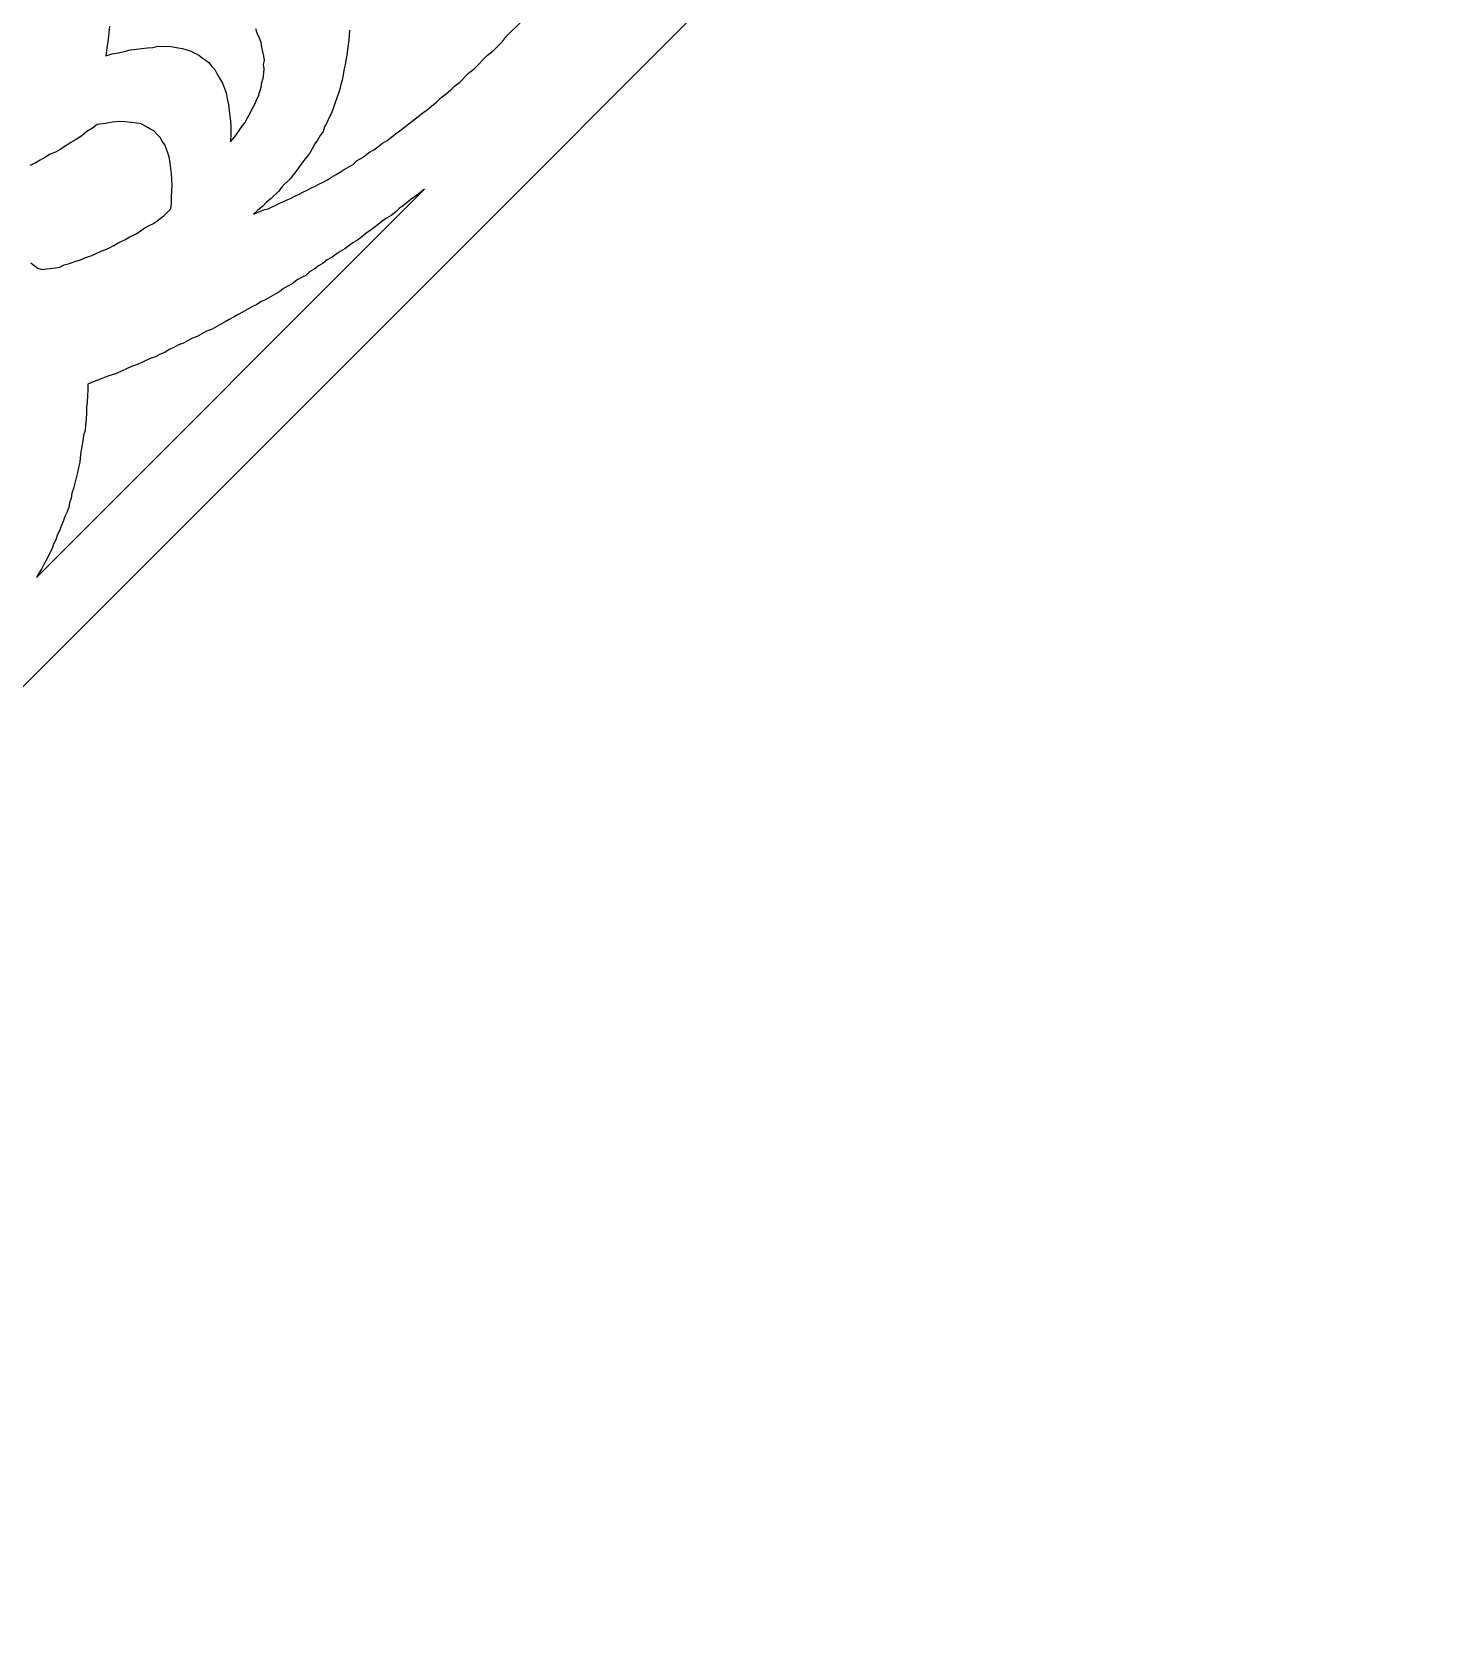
# Model space of a CAD drawing. Extents: x -535 to 535, y -535 to 535.
# Drawn here: x -274.3 to -170.2, y 121.8 to 240.6 of the extents above; entities that cross this region are included whole.
import ezdxf

# ---------------------------------------------------------------- set-up
doc = ezdxf.new("R2010")
doc.units = 0
doc.layers.add('LAYER_1', color=18, linetype='CONTINUOUS')
doc.layers.add('LAYER_2', color=150, linetype='CONTINUOUS')

msp = doc.modelspace()

# ---------------------------------------------------------------- linework, layer by layer
at = {"layer": 'LAYER_1'}
for points in [[(-250.58, 240.71), (-250.6, 240.32), (-250.62, 239.99), (-250.67, 239.63), (-250.73, 239.27), (-250.78, 238.84), (-250.84, 238.48), (-250.9, 238.13), (-250.99, 237.73), (-251.04, 237.37), (-251.13, 236.98), (-251.23, 236.66), (-251.29, 236.3), (-251.41, 235.94), (-251.54, 235.59), (-251.67, 235.23), (-251.8, 234.88), (-251.93, 234.52), (-252.1, 234.2), (-252.26, 233.81), (-252.43, 233.49), (-252.55, 233.14), (-252.76, 232.86), (-252.96, 232.51), (-253.16, 232.23), (-253.37, 231.87), (-253.57, 231.52), (-253.81, 231.21), (-254.05, 230.89), (-254.25, 230.61), (-254.49, 230.3), (-254.76, 229.95), (-255, 229.63), (-255.59, 229.04), (-255.86, 228.7), (-256.42, 228.14), (-256.77, 227.87), (-257.08, 227.56), (-257.43, 227.28), (-257.74, 226.97), (-257.49, 227.07), (-257.21, 227.2), (-256.92, 227.33), (-256.64, 227.39), (-256.35, 227.52), (-256.07, 227.66), (-255.79, 227.79), (-255.54, 227.89), (-255.22, 228.05), (-254.94, 228.18), (-254.65, 228.32), (-254.34, 228.48), (-254.05, 228.62), (-253.73, 228.78), (-253.42, 228.95), (-253.13, 229.08), (-252.82, 229.25), (-252.53, 229.38), (-252.21, 229.55), (-251.93, 229.75), (-251.58, 229.95), (-251.26, 230.12), (-250.98, 230.32), (-250.63, 230.52), (-250.31, 230.69), (-250.04, 230.97), (-249.72, 231.13), (-249.44, 231.34), (-249.12, 231.58), (-248.77, 231.78), (-248.46, 232.02), (-248.11, 232.29), (-247.76, 232.49), (-247.44, 232.73), (-247.13, 232.97), (-246.81, 233.21), (-246.46, 233.48), (-246.15, 233.72), (-245.8, 234), (-245.45, 234.27), (-245.1, 234.54), (-244.78, 234.78), (-244.44, 235.06), (-244.09, 235.33), (-243.74, 235.68), (-243.39, 235.95), (-243.01, 236.26), (-242.7, 236.57), (-242.35, 236.84), (-241.69, 237.5), (-241.3, 237.81), (-240.27, 238.85), (-239.88, 239.15), (-239.15, 239.88), (-238.85, 240.27), (-237.81, 241.3)], [(-268.5, 241.01), (-268.55, 240.51), (-268.6, 240.01), (-268.69, 239.4), (-268.77, 238.79), (-268.3, 238.95), (-267.84, 239.03), (-267.37, 239.12), (-266.94, 239.25), (-266.51, 239.3), (-266.08, 239.35), (-265.65, 239.41), (-265.25, 239.42), (-264.86, 239.52), (-264.5, 239.5), (-264.1, 239.52), (-263.77, 239.47), (-263.37, 239.41), (-263.05, 239.36), (-262.72, 239.24), (-262.42, 239.15), (-262.13, 239), (-261.83, 238.84), (-261.57, 238.65), (-261.35, 238.49), (-261.08, 238.3), (-260.89, 238.04), (-260.63, 237.77), (-260.47, 237.48), (-260.27, 237.14), (-260.08, 236.81), (-259.92, 236.44), (-259.79, 236.04), (-259.7, 235.6), (-259.61, 235.16), (-259.55, 234.69), (-259.49, 234.15), (-259.43, 233.6), (-259.44, 232.99), (-259.45, 232.37), (-259.17, 232.72), (-258.9, 233.07), (-258.66, 233.46), (-258.39, 233.81), (-258.19, 234.16), (-257.99, 234.51), (-257.86, 234.8), (-257.66, 235.15), (-257.53, 235.5), (-257.36, 235.82), (-257.27, 236.14), (-257.17, 236.46), (-257.12, 236.82), (-257.02, 237.14), (-256.96, 237.5), (-256.94, 237.83), (-256.99, 238.15), (-256.93, 238.44), (-256.98, 238.77), (-257.04, 239.1), (-257.12, 239.46), (-257.17, 239.79), (-257.3, 240.12), (-257.46, 240.49), (-257.58, 240.82)], [(-274.37, 223.35), (-274.11, 223.16), (-273.85, 222.96), (-273.63, 222.88), (-273.52, 222.84), (-273.23, 222.9), (-272.91, 222.92), (-272.55, 222.98), (-272.19, 223.03), (-271.87, 223.2), (-271.48, 223.29), (-271.09, 223.46), (-270.66, 223.58), (-270.27, 223.74), (-269.81, 223.9), (-269.38, 224.1), (-268.99, 224.27), (-268.6, 224.43), (-268.18, 224.63), (-267.79, 224.86), (-267.36, 225.06), (-266.98, 225.3), (-266.55, 225.5), (-266.2, 225.7), (-265.92, 225.9), (-265.57, 226.1), (-265.25, 226.27), (-264.97, 226.47), (-264.69, 226.68), (-264.44, 226.85), (-263.92, 227.37), (-263.87, 227.8), (-263.86, 228.27), (-263.84, 228.74), (-263.82, 229.13), (-263.84, 229.57), (-263.86, 230), (-263.91, 230.4), (-263.97, 230.8), (-264.02, 231.13), (-264.11, 231.49), (-264.23, 231.83), (-264.35, 232.16), (-264.55, 232.42), (-264.7, 232.71), (-264.93, 232.94), (-265.19, 233.21), (-265.49, 233.36), (-265.79, 233.52), (-266.12, 233.72), (-266.45, 233.77), (-266.85, 233.82), (-267.32, 233.88), (-267.76, 233.9), (-268.26, 233.85), (-268.8, 233.76), (-269.41, 233.68), (-269.76, 233.41), (-270.18, 233.14), (-270.56, 232.83), (-270.98, 232.56), (-271.37, 232.32), (-271.76, 232.09), (-272.18, 231.82), (-272.53, 231.62), (-272.92, 231.45), (-273.31, 231.22), (-273.66, 231.01), (-274.05, 230.78), (-274.44, 230.62)]]:
    msp.add_lwpolyline(points, dxfattribs=at)
msp.add_lwpolyline([(-270.12, 213.84), (-270.14, 213.44), (-270.15, 212.97), (-270.21, 212.54), (-270.22, 212.14), (-270.24, 211.67), (-270.29, 211.24), (-270.31, 210.84), (-270.44, 210.49), (-270.49, 210.06), (-270.55, 209.63), (-270.64, 209.23), (-270.69, 208.8), (-270.71, 208.48), (-270.8, 208.08), (-270.89, 207.69), (-270.98, 207.3), (-271.08, 206.9), (-271.17, 206.51), (-271.3, 206.15), (-271.35, 205.79), (-271.48, 205.44), (-271.54, 205.08), (-271.67, 204.72), (-271.83, 204.41), (-271.96, 204.05), (-272.09, 203.69), (-272.22, 203.34), (-272.39, 203.02), (-272.51, 202.67), (-272.68, 202.35), (-272.78, 202.03), (-272.91, 201.74), (-273.07, 201.43), (-273.24, 201.11), (-273.41, 200.79), (-273.57, 200.47), (-273.78, 200.19), (-273.95, 199.87), (-244.98, 228.84), (-245.33, 228.57), (-245.64, 228.33), (-245.96, 228.09), (-246.27, 227.85), (-246.55, 227.64), (-246.87, 227.41), (-247.14, 227.13), (-247.46, 226.89), (-247.81, 226.69), (-248.13, 226.45), (-248.44, 226.21), (-248.75, 225.97), (-249.04, 225.77), (-249.35, 225.53), (-249.66, 225.29), (-249.98, 225.05), (-250.33, 224.85), (-250.61, 224.64), (-250.93, 224.4), (-251.28, 224.2), (-251.56, 224), (-251.87, 223.76), (-252.23, 223.56), (-252.54, 223.32), (-252.89, 223.12), (-253.21, 222.88), (-253.56, 222.68), (-253.84, 222.4), (-254.12, 222.27), (-254.47, 222.07), (-254.79, 221.83), (-255.14, 221.63), (-255.49, 221.43), (-255.81, 221.19), (-256.13, 221.02), (-256.48, 220.82), (-256.83, 220.62), (-257.15, 220.45), (-257.5, 220.25), (-257.82, 220.08), (-258.17, 219.88), (-258.52, 219.68), (-258.88, 219.48), (-259.19, 219.31), (-259.55, 219.11), (-259.86, 218.95), (-260.18, 218.78), (-260.53, 218.58), (-260.89, 218.38), (-261.24, 218.25), (-261.6, 218.05), (-261.95, 217.85), (-262.3, 217.72), (-262.62, 217.55), (-262.97, 217.35), (-263.33, 217.22), (-263.68, 217.02), (-264.04, 216.89), (-264.35, 216.65), (-264.71, 216.52), (-265.06, 216.32), (-265.38, 216.23), (-265.77, 216.06), (-266.09, 215.9), (-266.48, 215.73), (-266.84, 215.61), (-267.23, 215.44), (-267.54, 215.28), (-267.93, 215.11), (-268.29, 214.98), (-268.61, 214.89), (-269, 214.73), (-269.36, 214.6), (-269.71, 214.47), (-270.1, 214.3)], close=True, dxfattribs=at)
at = {"layer": 'LAYER_2'}
msp.add_lwpolyline([(-330, 136.69), (-330, -136.69), (-136.69, -330), (136.69, -330), (330, -136.69), (330, 136.69), (136.69, 330), (-136.69, 330)], close=True, dxfattribs=at)

doc.saveas('drawing.dxf')
